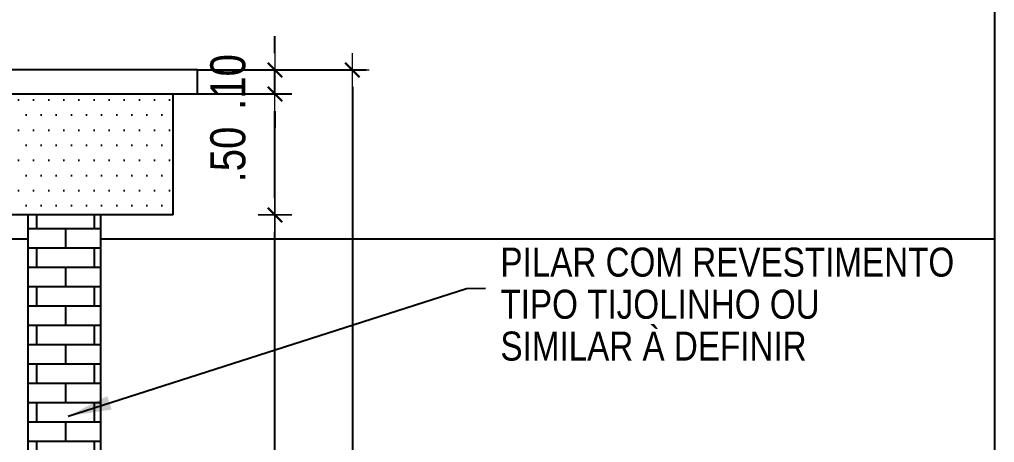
# Model space of a CAD drawing. Header units: millimetres. Extents: x -6300 to 1991, y -4770 to 4545.
# Drawn here: x 1423.107 to 1427.144, y 123.208 to 124.957 of the extents above; entities that cross this region are included whole.
import ezdxf

# ---------------------------------------------------------------- set-up
doc = ezdxf.new("R2010")
doc.units = ezdxf.units.MM
doc.header["$LTSCALE"] = 20
doc.header["$MEASUREMENT"] = 0
doc.linetypes.add('HIDDEN2', pattern=[0.1875, 0.125, -0.0625])
doc.layers.get('0').update_dxf_attribs({"linetype": 'CONTINUOUS'})
doc.layers.get('DEFPOINTS').update_dxf_attribs({"linetype": 'CONTINUOUS'})
doc.layers.add('COBERTA', color=6, linetype='CONTINUOUS')
doc.layers.add('COTA', color=7, linetype='CONTINUOUS')
for name, color, linetype, lineweight in [('E-Cta-W', 7, 'CONTINUOUS', 20), ('E-Pen-C', 4, 'CONTINUOUS', 15), ('E-Pen-G', 3, 'CONTINUOUS', 30)]:
    doc.layers.add(name, color=color, linetype=linetype, lineweight=lineweight)
doc.styles.add('F2', font='ARIALN.TTF')
doc.dimstyles.new('DIMENSION-1', dxfattribs={"dimtxt": 0.145, "dimasz": 0.07, "dimexe": 1, "dimexo": 0, "dimgap": 0.12, "dimtad": 1, "dimzin": 7, "dimdsep": 46, "dimtxsty": 'F2', "dimblk1": 'TRACO', "dimblk2": 'TRACO', "dimsah": 1, "dimcen": 1, "dimse1": 1, "dimse2": 1, "dimclrd": 4, "dimclre": 256, "dimclrt": 4, "dimadec": 8, "dimazin": 0, "dimtfac": 1, "dimtix": 1, "dimtmove": 2, "dimatfit": 3, "dimldrblk": 'TRACO', "dimfxl": 1, "dimtolj": 1, "dimtzin": 0, "dimarcsym": 0})
doc.dimstyles.get("Standard").update_dxf_attribs({"dimtxt": 0.18, "dimasz": 0.18, "dimexe": 0.18, "dimexo": 0.0625, "dimgap": 0.09, "dimtad": 0, "dimtih": 1, "dimtoh": 1, "dimdec": 4, "dimzin": 0, "dimdsep": 46, "dimtxsty": 'Standard', "dimcen": 0.09, "dimadec": 0, "dimazin": 0, "dimtfac": 1, "dimtdec": 4, "dimtofl": 0, "dimtmove": 0, "dimatfit": 3, "dimfxl": 1, "dimtolj": 1, "dimtzin": 0, "dimarcsym": 0})

# ---------------------------------------------------------------- blocks, each defined once
blk = doc.blocks.new('TRACO')
at = {"layer": 'E-Pen-C'}
for p, q in [((0, 1), (0, -1)), ((-1, 0), (1, 0))]:
    blk.add_line(p, q, dxfattribs=at)
at = {"layer": 'E-Pen-G'}
blk.add_line((-0.424, -0.424), (0.424, 0.424), dxfattribs=at)
blk = doc.blocks.new('*D688')
at = {"layer": 'COTA', "color": 4, "linetype": 'Continuous', "lineweight": -2}
blk.add_line((1424.1647, 121.4186), (1424.1647, 124.0786), dxfattribs=at)
at = {"layer": 'DEFPOINTS', "color": 0, "linetype": 'Continuous'}
for p in [(1423.4436, 124.1486, 0.7731), (1424.1647, 124.1486), (1423.4427, 121.3486, 0.5791)]:
    blk.add_point(p, dxfattribs=at)
at = {"layer": 'COTA', "color": 4, "linetype": 'Continuous', "lineweight": -2, "xscale": 0.07, "yscale": 0.07, "zscale": 0.07}
for p, rotation in [((1424.1647, 124.1486), 90), ((1424.1647, 121.3486), 270)]:
    blk.add_blockref('TRACO', p, dxfattribs=dict(at, rotation=rotation))
at = {"layer": 'COTA', "color": 4, "linetype": 'Continuous', "insert": (1423.9707, 122.7486), "char_height": 0.145, "attachment_point": 5, "rotation": 90, "style": 'F2'}
blk.add_mtext('\\A1;2.80', dxfattribs=at)
blk = doc.blocks.new('*D689')
at = {"layer": 'COTA', "color": 4, "linetype": 'Continuous', "lineweight": -2}
blk.add_line((1424.1647, 124.2186), (1424.1647, 124.5786), dxfattribs=at)
at = {"layer": 'DEFPOINTS', "color": 0, "linetype": 'Continuous'}
for p in [(1423.7436, 124.6486, -0.2635), (1424.1647, 124.6486), (1423.4436, 124.1486, 0.7731)]:
    blk.add_point(p, dxfattribs=at)
at = {"layer": 'COTA', "color": 4, "linetype": 'Continuous', "lineweight": -2, "xscale": 0.07, "yscale": 0.07, "zscale": 0.07}
for p, rotation in [((1424.1647, 124.6486), 90), ((1424.1647, 124.1486), 270)]:
    blk.add_blockref('TRACO', p, dxfattribs=dict(at, rotation=rotation))
at = {"layer": 'COTA', "color": 4, "linetype": 'Continuous', "insert": (1423.9707, 124.3986), "char_height": 0.145, "attachment_point": 5, "rotation": 90, "style": 'F2'}
blk.add_mtext('\\A1;.50', dxfattribs=at)
blk = doc.blocks.new('*D690')
at = {"layer": 'COTA', "color": 4, "linetype": 'Continuous', "lineweight": -2}
for p, q in [((1424.1647, 124.8186), (1424.1647, 124.8886)), ((1424.1647, 124.6486), (1424.1647, 124.7486)), ((1424.1647, 124.5786), (1424.1647, 124.5086))]:
    blk.add_line(p, q, dxfattribs=at)
at = {"layer": 'DEFPOINTS', "color": 0, "linetype": 'Continuous'}
for p in [(1423.8288, 124.7486, -0.017), (1424.1647, 124.7486), (1423.7436, 124.6486, -0.2635)]:
    blk.add_point(p, dxfattribs=at)
at = {"layer": 'COTA', "color": 4, "linetype": 'Continuous', "lineweight": -2, "xscale": 0.07, "yscale": 0.07, "zscale": 0.07}
for p, rotation in [((1424.1647, 124.7486), 270), ((1424.1647, 124.6486), 90)]:
    blk.add_blockref('TRACO', p, dxfattribs=dict(at, rotation=rotation))
at = {"layer": 'COTA', "color": 4, "linetype": 'Continuous', "insert": (1423.9707, 124.6986), "char_height": 0.145, "attachment_point": 5, "rotation": 90, "style": 'F2'}
blk.add_mtext('\\A1;.10', dxfattribs=at)
blk = doc.blocks.new('*D691')
at = {"layer": 'COTA', "color": 4, "linetype": 'Continuous', "lineweight": -2}
blk.add_line((1424.4853, 124.6786), (1424.4853, 121.2186), dxfattribs=at)
at = {"layer": 'DEFPOINTS', "color": 0, "linetype": 'Continuous'}
for p in [(1423.8288, 124.7486, -0.017), (1423.4858, 121.1486, -0.017), (1424.4853, 121.1486)]:
    blk.add_point(p, dxfattribs=at)
at = {"layer": 'COTA', "color": 4, "linetype": 'Continuous', "lineweight": -2, "xscale": 0.07, "yscale": 0.07, "zscale": 0.07}
for p, rotation in [((1424.4853, 124.7486), 90), ((1424.4853, 121.1486), 270)]:
    blk.add_blockref('TRACO', p, dxfattribs=dict(at, rotation=rotation))
at = {"layer": 'COTA', "color": 4, "linetype": 'Continuous', "insert": (1424.2913, 122.9486), "char_height": 0.145, "attachment_point": 5, "rotation": 90, "style": 'F2'}
blk.add_mtext('\\A1;3.60', dxfattribs=at)

msp = doc.modelspace()

# ---------------------------------------------------------------- hatches: boundary and pattern name
h = msp.add_hatch()
h.set_pattern_fill('DOTS', style=0)
h.set_pattern_definition([(0, (-3.584184, 0), (0.03125, 0.0625), [0, -0.0625])])
h.paths.add_polyline_path([(1419.7936, 124.6486), (1419.7936, 124.1486), (1419.9436, 124.1486), (1423.7436, 124.1486), (1423.7436, 124.6486)])
at = {"layer": 'COTA', "linetype": 'Continuous'}
h = msp.add_hatch(dxfattribs=at)
h.set_pattern_fill('AR-BRSTD', color=8, scale=0.03, style=0)
h.set_pattern_definition([(0, (141.69835, -43.847725), (0, 0.08001), []), (90, (141.69835, -43.84772), (-0.12, 0.08001), [0.08001, -0.08001])])
h.paths.add_polyline_path([(1423.1436, 121.3986), (1423.4436, 121.3986), (1423.4436, 124.1486), (1423.1436, 124.1486)])

# ---------------------------------------------------------------- linework, layer by layer
at = {"layer": 'COBERTA', "color": 6}
msp.add_line((1427.1436, 126.5486, -0.017), (1427.1436, 121.1486, -0.017), dxfattribs=at)
at = {"layer": 'COTA', "color": 2, "linetype": 'Continuous'}
for p, q in [((1423.8436, 124.7486, -0.017), (1419.9436, 124.7486, -0.017)), ((1423.8436, 124.6486, -0.2635), (1423.8436, 124.7486, -0.2635)), ((1423.8436, 124.6486, -0.017), (1419.7936, 124.6486, -0.017)), ((1423.7436, 124.1486, -0.2635), (1423.7436, 124.6486, -0.2635)), ((1423.7436, 124.1486, -0.017), (1419.9436, 124.1486, -0.017)), ((1423.1436, 121.3986, -0.2635), (1423.1436, 124.1486, -0.2635)), ((1423.4436, 121.3986, 0.7731), (1423.4436, 124.1486, 0.7731))]:
    msp.add_line(p, q, dxfattribs=at)
at = {"layer": 'COTA', "color": 8, "linetype": 'HIDDEN2'}
for p, q in [((1423.8436, 124.7486, -0.017), (1424.5423, 124.7486)), ((1424.2347, 124.6486), (1423.8436, 124.6486, -0.017))]:
    msp.add_line(p, q, dxfattribs=at)
at = {"layer": 'COTA', "color": 8, "linetype": 'Continuous'}
for p, q in [((1423.1436, 124.0486, -0.1998), (1421.2936, 124.0486, -0.2635)), ((1427.1436, 124.0486, -0.0618), (1423.4436, 124.0486, -0.1894))]:
    msp.add_line(p, q, dxfattribs=at)

# ---------------------------------------------------------------- texts
at = {"color": 7, "style": 'F2'}
for s, p in [('PILAR COM REVESTIMENTO', (1425.0982, 123.8936)), ('TIPO TIJOLINHO OU', (1425.0982, 123.7195)), ('SIMILAR À DEFINIR', (1425.0982, 123.5464))]:
    msp.add_text(s, height=0.12, dxfattribs=at).set_placement(p)

# ---------------------------------------------------------------- dimensions: what is measured, and where the dimension line sits
at = {"layer": 'COTA', "color": 7, "linetype": 'Continuous'}
for base, p1, p2, picture, middle in [((1424.1647, 124.7486), (1423.7436, 124.6486, -0.2635), (1423.8288, 124.7486, -0.017), '*D690', (1423.9707, 124.6986)), ((1424.4853, 121.1486), (1423.8288, 124.7486, -0.017), (1423.4858, 121.1486, -0.017), '*D691', (1424.2913, 122.9486)), ((1424.1647, 124.6486), (1423.4436, 124.1486, 0.7731), (1423.7436, 124.6486, -0.2635), '*D689', (1423.9707, 124.3986)), ((1424.1647, 124.1486), (1423.4427, 121.3486, 0.5791), (1423.4436, 124.1486, 0.7731), '*D688', (1423.9707, 122.7486))]:
    dim = msp.add_linear_dim(base=base, p1=p1, p2=p2, angle=90, dimstyle='DIMENSION-1', override={"dimfxl": 0.1}, dxfattribs=at)
    dim.commit()
    dim.dimension.update_dxf_attribs({"geometry": picture, "text_midpoint": middle})

# ---------------------------------------------------------------- leaders
at = {"layer": 'E-Cta-W', "color": 4}
msp.add_leader([(1423.3082, 123.3169), (1424.9579, 123.8442), (1425.0365, 123.8459)], dimstyle='Standard', dxfattribs=at)

doc.saveas('drawing.dxf')
